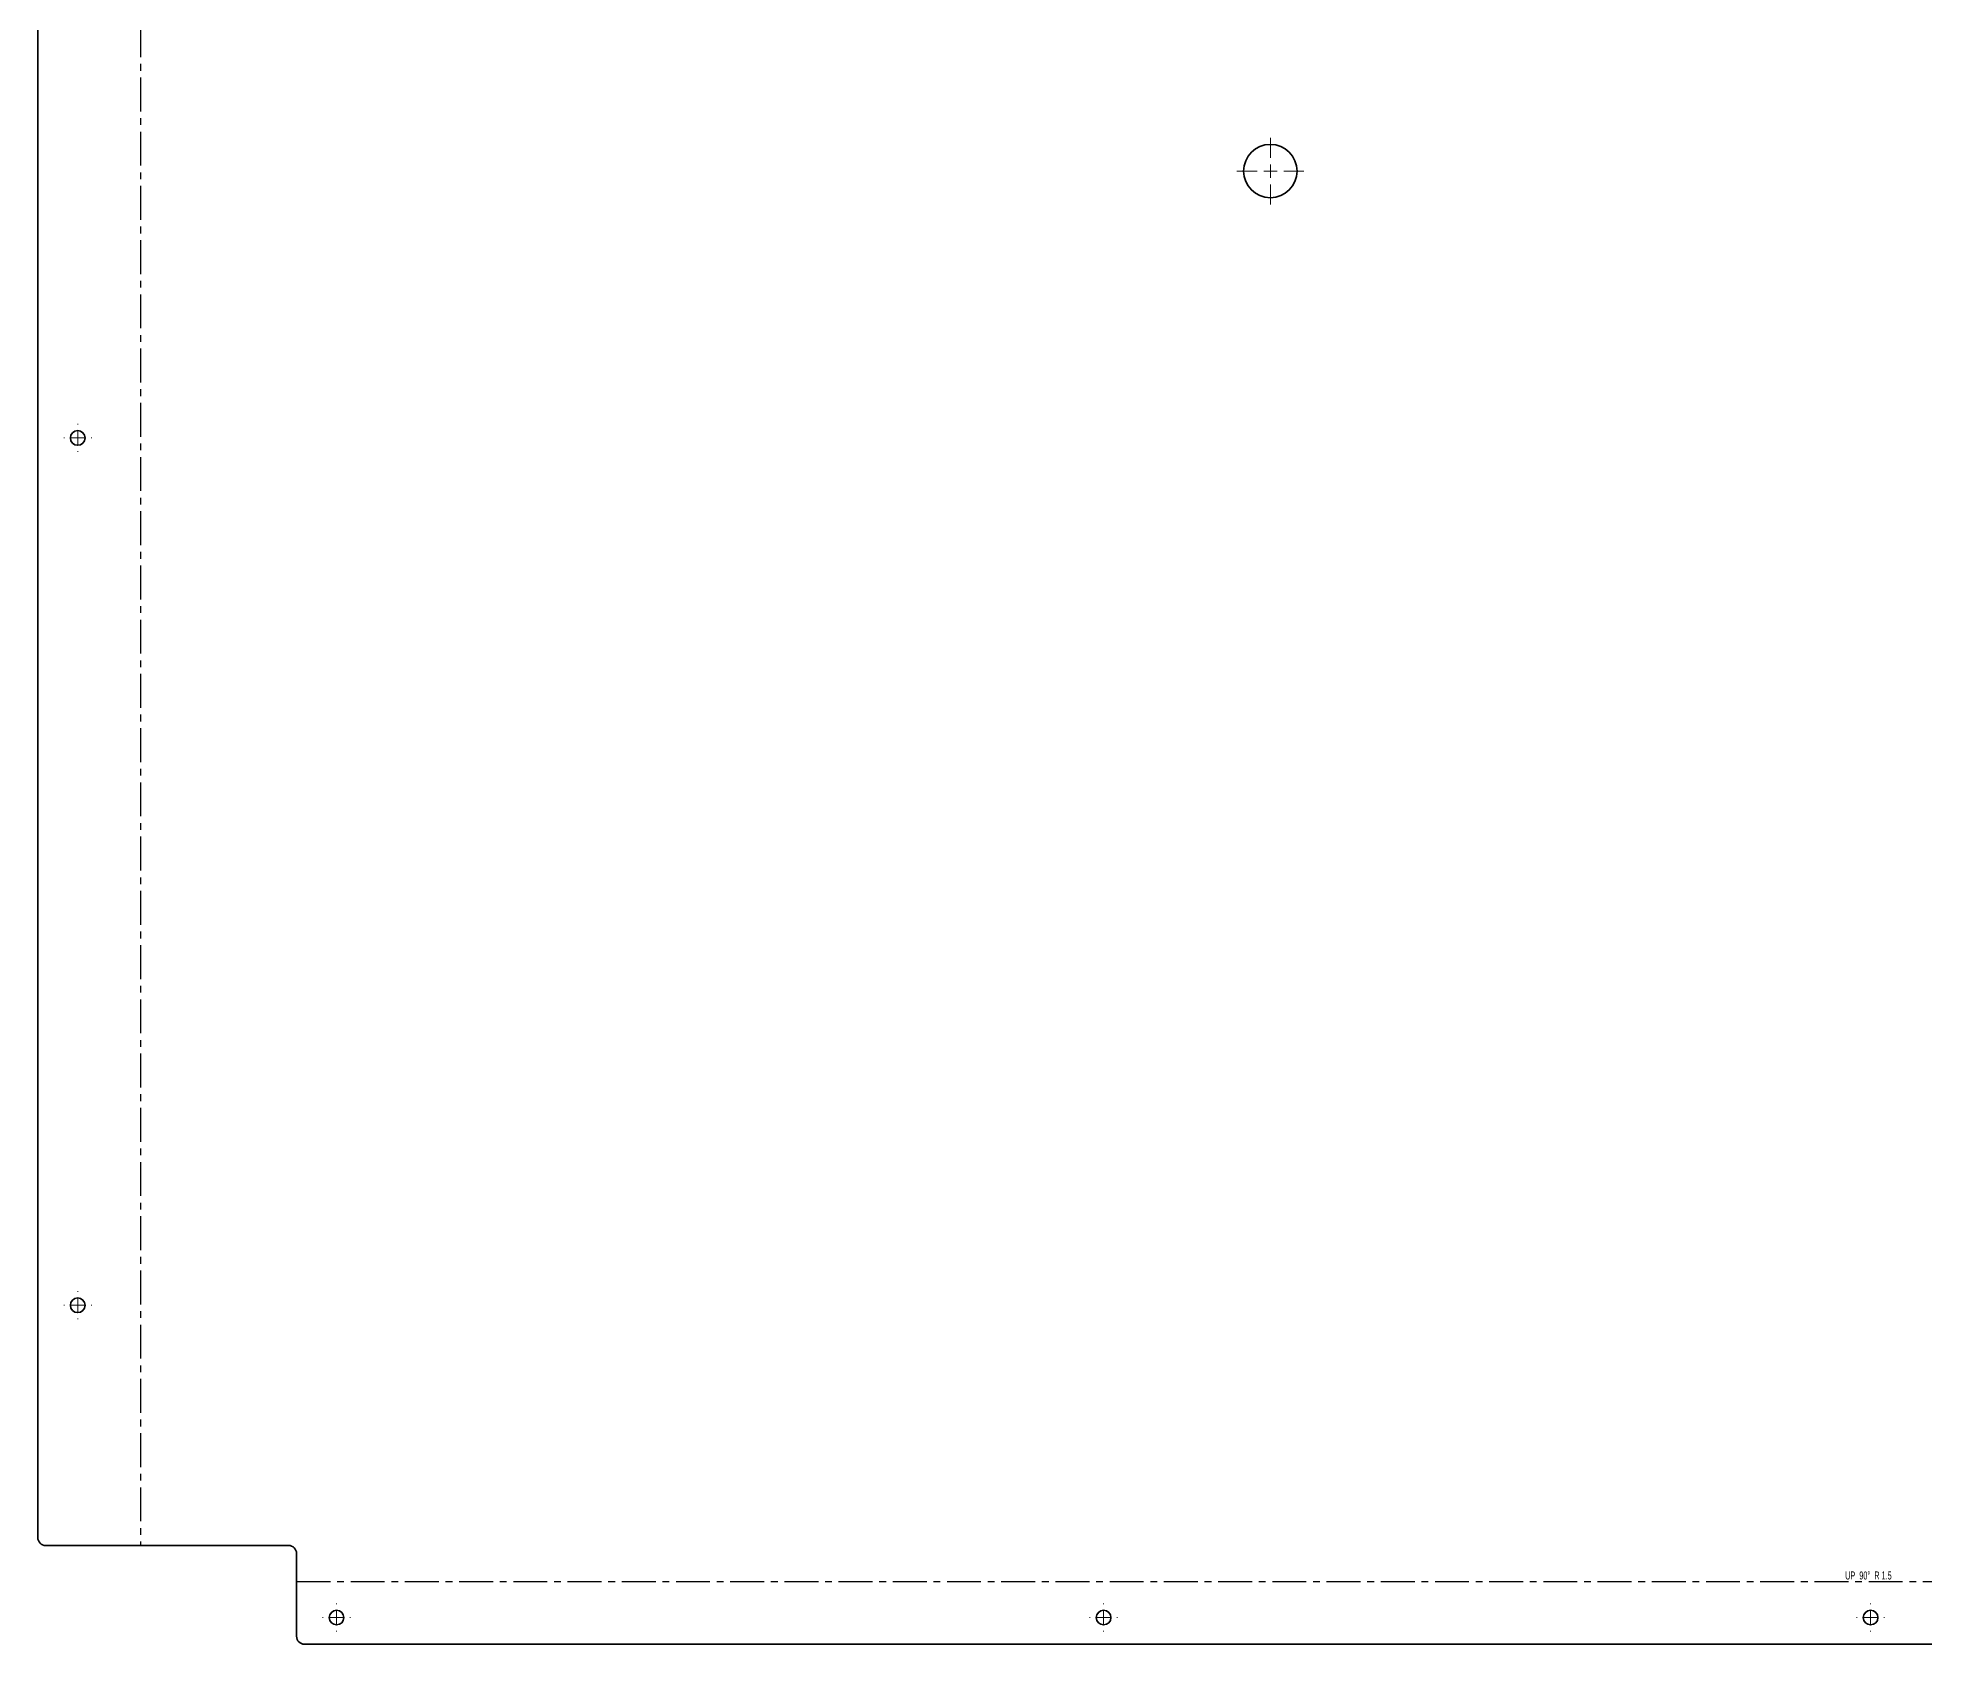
# Model space of a CAD drawing. Header units: millimetres. Extents: x -2495 to 898, y 82 to 2397.
# Drawn here: x -2495 to -1788, y 82 to 684 of the extents above; entities that cross this region are included whole.
import ezdxf

# ---------------------------------------------------------------- set-up
doc = ezdxf.new("R2010")
doc.units = ezdxf.units.MM
doc.linetypes.add('CENTERX2', pattern=[20.32, 12.7, -2.54, 2.54, -2.54])
doc.styles.add('SLDTEXTSTYLE1', font='TXT', dxfattribs={"width": 0.5675})

# ---------------------------------------------------------------- blocks, each defined once
blk = doc.blocks.new('SW_CENTERMARKSYMBOL_1')
at = {"color": 0, "linetype": 'Continuous', "lineweight": 18}
for p, q in [((0, 5), (0, 12.5)), ((-5, 0), (-12.5, 0)), ((0, 0), (-2.5, 0)), ((0, 0), (0, 2.5)), ((0, 0), (0, -2.5)), ((0, 0), (2.5, 0)), ((5, 0), (12.5, 0)), ((0, -5), (0, -12.5))]:
    blk.add_line(p, q, dxfattribs=at)
blk = doc.blocks.new('SW_CENTERMARKSYMBOL_10')
at = {"color": 0, "linetype": 'Continuous', "lineweight": 18}
for p, q in [((-5, 0), (-5.25, 0)), ((0, 0), (-2.5, 0)), ((0, 5), (0, 5.25)), ((0, 0), (0, 2.5)), ((0, 0), (0, -2.5)), ((0, 0), (2.5, 0)), ((5, 0), (5.25, 0)), ((0, -5), (0, -5.25))]:
    blk.add_line(p, q, dxfattribs=at)
blk = doc.blocks.new('SW_CENTERMARKSYMBOL_11')
at = {"color": 0, "linetype": 'Continuous', "lineweight": 18}
for p, q in [((-5, 0), (-5.25, 0)), ((0, 0), (-2.5, 0)), ((0, 5), (0, 5.25)), ((0, 0), (0, 2.5)), ((0, 0), (0, -2.5)), ((0, 0), (2.5, 0)), ((5, 0), (5.25, 0)), ((0, -5), (0, -5.25))]:
    blk.add_line(p, q, dxfattribs=at)
blk = doc.blocks.new('SW_CENTERMARKSYMBOL_12')
at = {"color": 0, "linetype": 'Continuous', "lineweight": 18}
for p, q in [((-5, 0), (-5.25, 0)), ((0, 0), (-2.5, 0)), ((0, 5), (0, 5.25)), ((0, 0), (0, 2.5)), ((0, 0), (0, -2.5)), ((0, 0), (2.5, 0)), ((5, 0), (5.25, 0)), ((0, -5), (0, -5.25))]:
    blk.add_line(p, q, dxfattribs=at)
blk = doc.blocks.new('SW_CENTERMARKSYMBOL_13')
at = {"color": 0, "linetype": 'Continuous', "lineweight": 18}
for p, q in [((-5, 0), (-5.25, 0)), ((0, 0), (-2.5, 0)), ((0, 5), (0, 5.25)), ((0, 0), (0, 2.5)), ((0, 0), (0, -2.5)), ((0, 0), (2.5, 0)), ((5, 0), (5.25, 0)), ((0, -5), (0, -5.25))]:
    blk.add_line(p, q, dxfattribs=at)
blk = doc.blocks.new('SW_CENTERMARKSYMBOL_14')
at = {"color": 0, "linetype": 'Continuous', "lineweight": 18}
for p, q in [((-5, 0), (-5.25, 0)), ((0, 0), (-2.5, 0)), ((0, 5), (0, 5.25)), ((0, 0), (0, 2.5)), ((0, 0), (0, -2.5)), ((0, 0), (2.5, 0)), ((5, 0), (5.25, 0)), ((0, -5), (0, -5.25))]:
    blk.add_line(p, q, dxfattribs=at)

msp = doc.modelspace()

# ---------------------------------------------------------------- linework, layer by layer
at = {"color": 7, "linetype": 'Continuous', "lineweight": 35}
for p, q in [((-2495.2, 121.66), (-2495.2, 1295.66)), ((-2401.2, 118.66), (-2492.2, 118.66)), ((-2398.2, 84.66), (-2398.2, 115.66)), ((-1221.2, 81.66), (-2395.2, 81.66))]:
    msp.add_line(p, q, dxfattribs=at)
at = {"color": 7, "linetype": 'CENTERX2'}
for p, q in [((-2456.7, 1298.66), (-2456.7, 118.66)), ((-2398.2, 105.16), (-1218.2, 105.16))]:
    msp.add_line(p, q, dxfattribs=at)
at = {"color": 7, "linetype": 'Continuous', "lineweight": 35}
for centre, radius in [((-2033.2, 633.66), 10), ((-2480.2, 533.66), 2.75), ((-2480.2, 208.66), 2.75), ((-2383.2, 91.66), 2.75), ((-2095.7, 91.66), 2.75), ((-1808.2, 91.66), 2.75)]:
    msp.add_circle(centre, radius, dxfattribs=at)
for centre, start, end in [((-2492.2, 121.66), 180, 270), ((-2401.2, 115.66), 0, 90), ((-2395.2, 84.66), 180, 270)]:
    msp.add_arc(centre, 3, start, end, dxfattribs=at)

# ---------------------------------------------------------------- block references
at = {"color": 7, "linetype": 'Continuous', "lineweight": 18}
for name, p in [('SW_CENTERMARKSYMBOL_1', (-2033.2, 633.66)), ('SW_CENTERMARKSYMBOL_14', (-2480.2, 533.66)), ('SW_CENTERMARKSYMBOL_13', (-2480.2, 208.66)), ('SW_CENTERMARKSYMBOL_12', (-2383.2, 91.66)), ('SW_CENTERMARKSYMBOL_11', (-2095.7, 91.66)), ('SW_CENTERMARKSYMBOL_10', (-1808.2, 91.66))]:
    msp.add_blockref(name, p, dxfattribs=at)

# ---------------------------------------------------------------- texts
at = {"color": 7, "linetype": 'Continuous', "lineweight": 0, "insert": (-1809.03, 108.93), "char_height": 3, "attachment_point": 2, "style": 'SLDTEXTSTYLE1'}
msp.add_mtext('UP  90°  R 1.5', dxfattribs=at)

doc.saveas('drawing.dxf')
